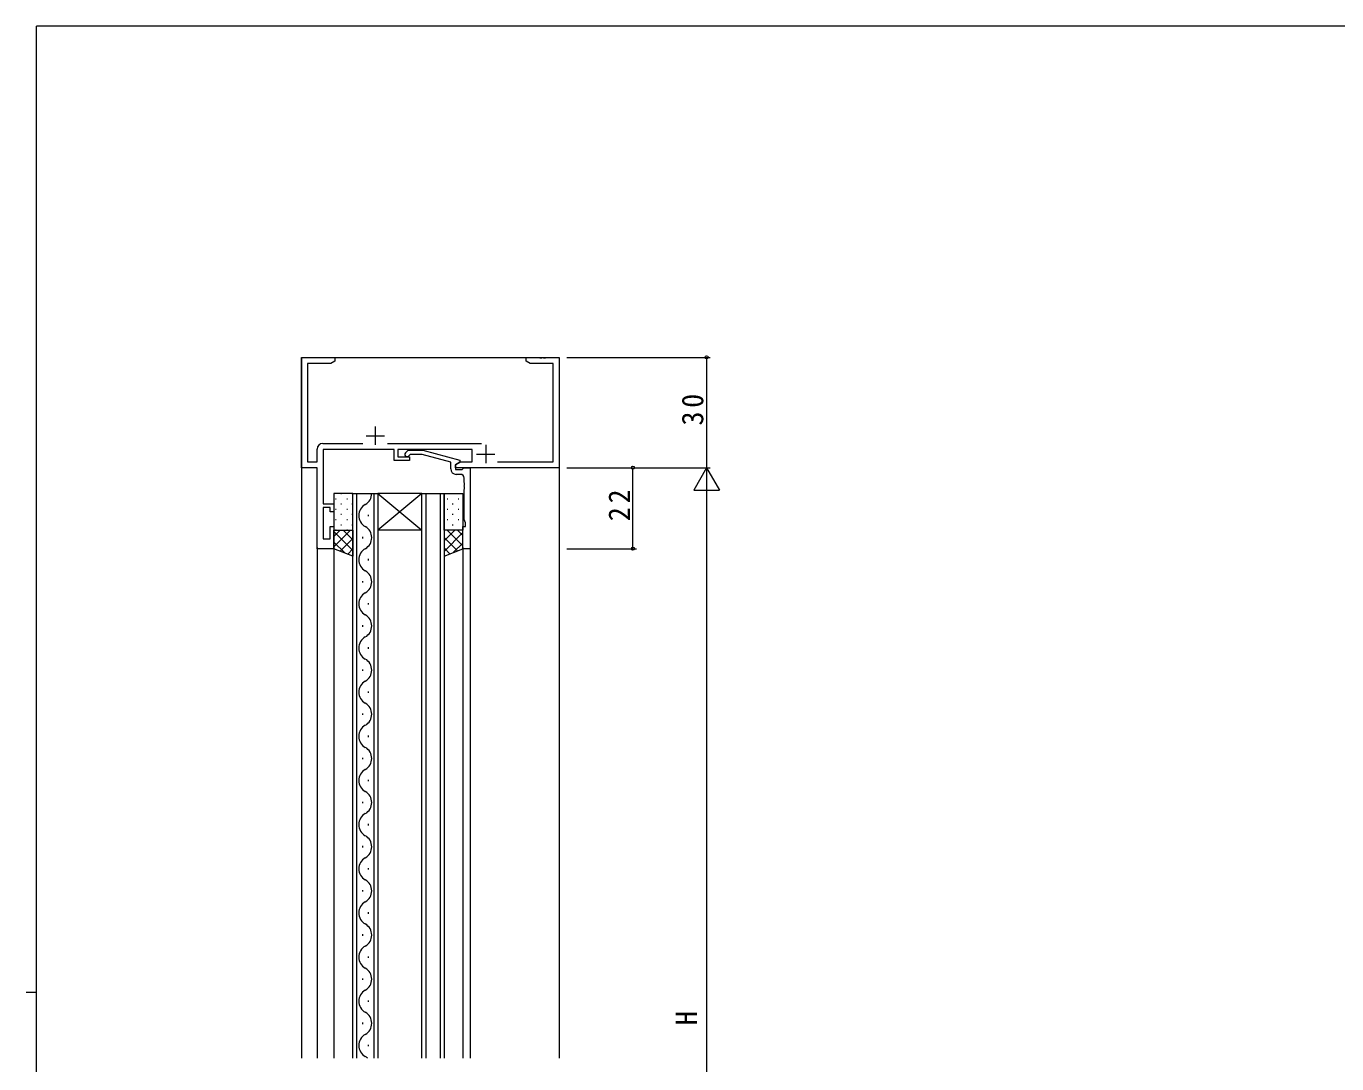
# Model space of a CAD drawing. Units: millimetres, scale not verified. Extents: x -594 to 199, y -420 to 144.
# Drawn here: x -594 to -238, y -140.6 to 141.4 of the extents above; entities that cross this region are included whole.
import ezdxf
from ezdxf.enums import TextEntityAlignment as Align

# ---------------------------------------------------------------- set-up
doc = ezdxf.new("R2010")
doc.units = ezdxf.units.MM
doc.header["$LTSCALE"] = 2
for name, color, linetype, lineweight in [('0-1_YKK_ZWAK', 7, 'Continuous', 9), ('0-3_YKK_11', 7, 'Continuous', 9), ('0-4_YKK_12', 2, 'Continuous', 9), ('0-5_YKK_13', 4, 'Continuous', 9), ('0-7_YKK_D', 6, 'Continuous', 9)]:
    doc.layers.add(name, color=color, linetype=linetype, lineweight=lineweight)
doc.styles.add('ＭＳ ゴシック', font='')
doc.styles.get('ＭＳ ゴシック').set_extended_font_data('MS Gothic')

msp = doc.modelspace()

# ---------------------------------------------------------------- linework, layer by layer
at = {"layer": '0-1_YKK_ZWAK'}
for p, q in [((-591.2, -383.6), (-591.2, 141.4)), ((178.8, 141.4), (-591.2, 141.4)), ((-594, -121.1), (-591.2, -121.1))]:
    msp.add_line(p, q, dxfattribs=at)
at = {"layer": '0-3_YKK_11'}
for p, q in [((-519.2, 51.4), (-510.2, 51.4)), ((-519.2, 21.4), (-519.2, 51.4)), ((-510.2, 50.4), (-511.291, 49.77)), ((-510.2, 51.4), (-510.2, 50.4)), ((-458.2, 51.4), (-454.658, 51.4)), ((-458.2, 50.4), (-458.2, 51.4)), ((-457.109, 49.77), (-458.2, 50.4)), ((-454.658, 51.4), (-454.475, 51.28)), ((-454.475, 51.28), (-453.925, 51.28)), ((-453.925, 51.28), (-453.742, 51.4)), ((-453.742, 51.4), (-453.658, 51.4)), ((-453.658, 51.4), (-453.475, 51.28)), ((-453.475, 51.28), (-452.925, 51.28)), ((-452.925, 51.28), (-452.742, 51.4)), ((-452.742, 51.4), (-449.2, 51.4)), ((-449.2, 51.4), (-449.2, 21.4)), ((-517.57, 49.77), (-517.57, 23.03)), ((-511.291, 49.77), (-517.57, 49.77)), ((-450.83, 49.77), (-457.109, 49.77)), ((-450.83, 23.03), (-450.83, 49.77)), ((-499.2, 32.6), (-499.2, 27.6)), ((-501.7, 30.1), (-496.7, 30.1)), ((-515, 23.03), (-515, 26.43)), ((-513.4, 28.03), (-502.55, 28.03)), ((-513.37, 26.4), (-513.37, 11.6)), ((-494.1, 26.4), (-513.37, 26.4)), ((-495.85, 28.03), (-470.293, 28.03)), ((-494.1, 23.4), (-494.1, 26.4)), ((-493.1, 26.4), (-493.1, 24.4)), ((-472.9, 26.4), (-493.1, 26.4)), ((-491.024, 25.424), (-490.249, 26.2)), ((-490.249, 26.2), (-486.303, 26.2)), ((-489.751, 25), (-490.176, 24.576)), ((-486.461, 25), (-489.751, 25)), ((-478.7, 22.92), (-486.461, 25)), ((-486.303, 26.2), (-476.2, 23.493)), ((-472.9, 23.03), (-472.9, 26.4)), ((-471.7, 25.1), (-466.7, 25.1)), ((-469.2, 27.6), (-469.2, 22.6)), ((-515, 21.4), (-519.2, 21.4)), ((-517.57, 23.03), (-515, 23.03)), ((-515, -0.6), (-515, 21.4)), ((-489.9, 23.4), (-494.1, 23.4)), ((-493.1, 24.4), (-489.9, 24.4)), ((-489.9, 24.4), (-489.9, 23.4)), ((-478.7, 21.1), (-478.7, 22.92)), ((-477.4, 22.2), (-475.962, 23.03)), ((-476.2, 22.893), (-477.4, 22.2)), ((-477.4, 21.4), (-477.4, 22.2)), ((-477.4, 22.2), (-477.4, 20.9)), ((-449.2, 21.4), (-477.4, 21.4)), ((-476.2, 23.493), (-476.2, 22.893)), ((-475.962, 23.03), (-472.9, 23.03)), ((-475.4, 21.1), (-475.1, 21.4)), ((-475.1, 21.4), (-473.4, 21.4)), ((-473.4, 21.4), (-473.4, -0.6)), ((-465.96, 23.03), (-450.83, 23.03)), ((-477.4, 20.9), (-475.6, 20.9)), ((-476.03, 19.6), (-477.2, 19.6)), ((-475.6, 20.9), (-475.4, 21.1)), ((-475.03, 17.358), (-475.03, 18.6)), ((-474.91, 17.175), (-475.03, 17.358)), ((-475.03, 16.442), (-474.91, 16.625)), ((-475.03, 16.358), (-475.03, 16.442)), ((-474.91, 16.175), (-475.03, 16.358)), ((-475.03, 15.442), (-474.91, 15.625)), ((-475.03, 7.307), (-475.03, 15.442)), ((-474.91, 16.625), (-474.91, 17.175)), ((-474.91, 15.625), (-474.91, 16.175)), ((-513.37, 11.6), (-510.4, 11.6)), ((-510.4, 11.6), (-510.4, 9.4)), ((-513.37, 10.6), (-513.37, 2.1)), ((-511.4, 10.6), (-513.37, 10.6)), ((-511.4, 9.4), (-511.4, 10.6)), ((-510.4, 9.4), (-511.4, 9.4)), ((-474.7, 6.4), (-475.03, 7.307)), ((-511.4, 5.4), (-510.4, 5.4)), ((-511.4, 2.1), (-511.4, 5.4)), ((-510.4, 5.4), (-510.4, -0.6)), ((-475.4, 5.4), (-474.7, 5.4)), ((-475.4, -0.6), (-475.4, 5.4)), ((-474.7, 5.4), (-474.7, 6.4)), ((-513.37, 2.1), (-511.4, 2.1)), ((-510.4, -0.6), (-515, -0.6)), ((-473.4, -0.6), (-475.4, -0.6))]:
    msp.add_line(p, q, dxfattribs=at)
for centre, radius, start, end in [((-513.4, 26.43), 1.6, 90, 179.99998), ((-490.6, 25), 0.6, 134.99998, 315), ((-477.2, 21.1), 1.5, 180, 269.99998), ((-476.03, 18.6), 1, 0, 89.99998)]:
    msp.add_arc(centre, radius, start, end, dxfattribs=at)
at = {"layer": '0-4_YKK_12'}
for p, q in [((-519.2, 51.4), (-519.2, -139.1)), ((-519.2, 51.4), (-449.2, 51.4)), ((-449.2, 51.4), (-449.2, -139.1)), ((-505.3, -139.1), (-505.3, 14.4)), ((-505.3, 14.4), (-498.5, 14.4)), ((-504.3, 14.4), (-504.3, -139.1)), ((-502.66, 14.4), (-502.66, 14.2)), ((-499.5, -139.1), (-499.5, 14.4)), ((-498.5, 14.4), (-498.5, -139.1)), ((-498.5, 14.4), (-486.5, 4.4)), ((-486.5, 14.4), (-498.5, 4.4)), ((-486.5, 14.4), (-498.5, 14.4)), ((-486.5, -139.1), (-486.5, 14.4)), ((-486.5, 14.4), (-480.5, 14.4)), ((-485.5, 14.4), (-485.5, -139.1)), ((-481.5, -139.1), (-481.5, 14.4)), ((-480.5, 14.4), (-480.5, -139.1)), ((-501.14, 8.6), (-501.14, 8.2)), ((-486.5, 4.4), (-498.5, 4.4)), ((-502.66, 2.6), (-502.66, 2.2)), ((-515, -0.301), (-515, -139.1)), ((-510.4, -0.1), (-510.4, -139.1)), ((-501.14, -3.4), (-501.14, -3.8)), ((-475.4, -0.301), (-475.4, -139.1)), ((-473.4, -0.3), (-473.4, -139.1)), ((-502.66, -9.4), (-502.66, -9.8)), ((-501.14, -15.4), (-501.14, -15.8)), ((-502.66, -21.4), (-502.66, -21.8)), ((-501.14, -27.4), (-501.14, -27.8)), ((-502.66, -33.4), (-502.66, -33.8)), ((-501.14, -39.4), (-501.14, -39.8)), ((-502.66, -45.4), (-502.66, -45.8)), ((-501.14, -51.4), (-501.14, -51.8)), ((-502.66, -57.4), (-502.66, -57.8)), ((-501.14, -63.4), (-501.14, -63.8)), ((-502.66, -69.4), (-502.66, -69.8)), ((-501.14, -75.4), (-501.14, -75.8)), ((-502.66, -81.4), (-502.66, -81.8)), ((-501.14, -87.4), (-501.14, -87.8)), ((-502.66, -93.4), (-502.66, -93.8)), ((-501.14, -99.4), (-501.14, -99.8)), ((-502.66, -105.4), (-502.66, -105.8)), ((-501.14, -111.4), (-501.14, -111.8)), ((-502.66, -117.4), (-502.66, -117.8)), ((-501.14, -123.4), (-501.14, -123.8)), ((-502.66, -129.4), (-502.66, -129.8)), ((-501.14, -135.4), (-501.14, -135.8))]:
    msp.add_line(p, q, dxfattribs=at)
for centre, start, end in [((-503.577, 14.4), 299.20253, 0), ((-500.223, 8.4), 119.20253, 240.79745), ((-503.577, 2.4), 299.20253, 60.79745), ((-500.223, -3.6), 119.20253, 240.79745), ((-503.577, -9.6), 299.20253, 60.79745), ((-500.223, -15.6), 119.20253, 240.79745), ((-503.577, -21.6), 299.20253, 60.79745), ((-500.223, -27.6), 119.20253, 240.79745), ((-503.577, -33.6), 299.20253, 60.79745), ((-500.223, -39.6), 119.20253, 240.79745), ((-503.577, -45.6), 299.20253, 60.79745), ((-500.223, -51.6), 119.20253, 240.79745), ((-503.577, -57.6), 299.20253, 60.79745), ((-500.223, -63.6), 119.20253, 240.79745), ((-503.577, -69.6), 299.20253, 60.79745), ((-500.223, -75.6), 119.20253, 240.79745), ((-503.577, -81.6), 299.20253, 60.79745), ((-500.223, -87.6), 119.20253, 240.79745), ((-503.577, -93.6), 299.20253, 60.79745), ((-500.223, -99.6), 119.20253, 240.79745), ((-503.577, -105.6), 299.20253, 60.79745), ((-500.223, -111.6), 119.20253, 240.79745), ((-503.577, -117.6), 299.20253, 60.79745), ((-500.223, -123.6), 119.20253, 240.79745), ((-503.577, -129.6), 299.20253, 60.79745), ((-500.223, -135.6), 119.20253, 240.79745), ((-503.577, -141.6), 46.67027, 60.79745)]:
    msp.add_arc(centre, 3.437, start, end, dxfattribs=at)
at = {"layer": '0-5_YKK_13'}
for p, q in [((-510.4, 14.4), (-510.4, 4.4)), ((-505.3, 14.4), (-510.4, 14.4)), ((-508.565, 14.395), (-508.365, 14.395)), ((-505.535, 14.395), (-505.335, 14.395)), ((-505.3, 4.4), (-505.3, 14.4)), ((-480.5, 14.4), (-475.4, 14.4)), ((-480.5, 4.4), (-480.5, 14.4)), ((-478.265, 14.395), (-478.065, 14.395)), ((-475.4, 14.4), (-475.4, 4.4)), ((-509.98, 12.98), (-509.78, 12.98)), ((-508.565, 11.565), (-508.365, 11.565)), ((-506.95, 12.98), (-506.75, 12.98)), ((-505.535, 11.565), (-505.335, 11.565)), ((-479.68, 12.98), (-479.48, 12.98)), ((-478.265, 11.565), (-478.065, 11.565)), ((-476.65, 12.98), (-476.45, 12.98)), ((-509.98, 10.15), (-509.78, 10.15)), ((-509.98, 7.32), (-509.78, 7.32)), ((-508.565, 8.735), (-508.365, 8.735)), ((-506.95, 10.15), (-506.75, 10.15)), ((-506.95, 7.32), (-506.75, 7.32)), ((-505.535, 8.735), (-505.335, 8.735)), ((-479.68, 10.15), (-479.48, 10.15)), ((-479.68, 7.32), (-479.48, 7.32)), ((-478.265, 8.735), (-478.065, 8.735)), ((-476.65, 10.15), (-476.45, 10.15)), ((-476.65, 7.32), (-476.45, 7.32)), ((-510.4, 4.4), (-505.3, 4.4)), ((-510.4, -0.6), (-510.4, 4.4)), ((-510.4, 4.4), (-505.3, 4.4)), ((-508.708, 4.4), (-510.4, 2.708)), ((-505.88, 4.4), (-510.4, -0.12)), ((-510.4, 4.032), (-505.3, -1.068)), ((-509.98, 4.49), (-509.78, 4.49)), ((-508.565, 5.905), (-508.365, 5.905)), ((-507.94, 4.4), (-505.3, 1.76)), ((-506.95, 4.49), (-506.75, 4.49)), ((-505.535, 5.905), (-505.335, 5.905)), ((-505.3, 4.4), (-505.3, -2.6)), ((-475.4, 4.4), (-480.5, 4.4)), ((-480.5, 4.4), (-480.5, -2.6)), ((-475.4, 4.4), (-480.5, 4.4)), ((-480.424, 4.4), (-480.5, 4.324)), ((-477.596, 4.4), (-480.5, 1.496)), ((-475.4, 3.767), (-480.5, -1.333)), ((-479.68, 4.49), (-479.48, 4.49)), ((-479.655, 4.4), (-475.4, 0.145)), ((-478.265, 5.905), (-478.065, 5.905)), ((-476.827, 4.4), (-475.4, 2.973)), ((-476.65, 4.49), (-476.45, 4.49)), ((-475.4, -0.6), (-475.4, 4.4)), ((-510.4, 1.203), (-507.433, -1.763)), ((-505.3, 2.151), (-508.713, -1.262)), ((-480.5, 2.416), (-476.897, -1.187)), ((-475.4, 0.939), (-477.931, -1.593)), ((-505.3, -2.6), (-510.4, -0.6)), ((-505.3, -0.677), (-506.681, -2.058)), ((-480.5, -0.412), (-478.929, -1.984)), ((-480.5, -2.6), (-475.4, -0.6))]:
    msp.add_line(p, q, dxfattribs=at)
at = {"layer": '0-7_YKK_D'}
for p, q in [((-447.2, 51.4), (-408.2, 51.4)), ((-409.2, 51.4), (-409.2, 21.4)), ((-447.2, 21.4), (-428.2, 21.4)), ((-447.2, 21.4), (-408.2, 21.4)), ((-447.2, 21.4), (-408.2, 21.4)), ((-429.2, -0.6), (-429.2, 21.4)), ((-409.2, 21.4), (-412.7, 15.338)), ((-409.2, 21.4), (-409.2, 9.276)), ((-409.2, 21.4), (-405.7, 15.338)), ((-412.7, 15.338), (-405.7, 15.338)), ((-409.2, 14.4), (-409.2, -271.6)), ((-447.2, -0.6), (-428.2, -0.6))]:
    msp.add_line(p, q, dxfattribs=at)
for centre in [(-409.2, 51.4), (-429.2, 21.4), (-429.2, -0.6)]:
    msp.add_circle(centre, 0.425, dxfattribs=at)

# ---------------------------------------------------------------- texts
at = {"layer": '0-7_YKK_D', "color": 7, "style": 'ＭＳ ゴシック'}
msp.add_text('H', height=5.865, rotation=90, dxfattribs=at).set_placement((-410, -130.2), align=Align.BOTTOM_LEFT)
at = {"layer": '0-7_YKK_D', "color": 7, "char_height": 5.865, "attachment_point": 7, "rotation": 90, "style": 'ＭＳ ゴシック'}
for s, insert in [('\\T1.27;\\W0.95;30', (-410, 32.88)), ('\\T1.27;\\W0.95;22', (-430, 6.88))]:
    msp.add_mtext(s, dxfattribs=dict(at, insert=insert))

doc.saveas('drawing.dxf')
